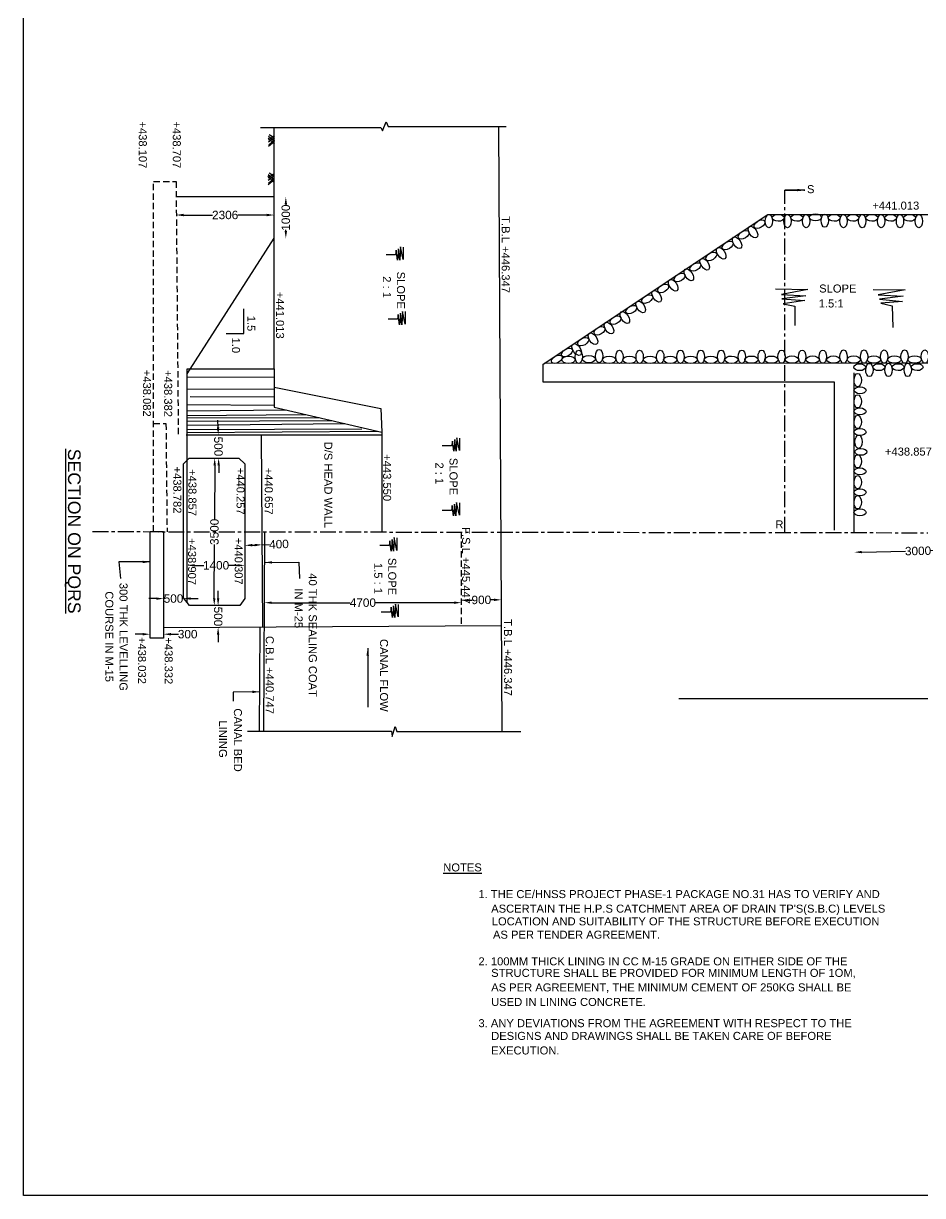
# Model space of a CAD drawing. Header units: millimetres. Extents: x 3597 to 113394, y 2246 to 47933.
# Drawn here: x 3597 to 24940, y 2246 to 30065 of the extents above; entities that cross this region are included whole.
import ezdxf

# ---------------------------------------------------------------- set-up
doc = ezdxf.new("R2010")
doc.units = ezdxf.units.MM
doc.header["$MEASUREMENT"] = 0
doc.linetypes.add('CENTER', pattern=[2, 1.25, -0.25, 0.25, -0.25])
doc.linetypes.add('DASHED', pattern=[0.75, 0.5, -0.25])
for name, color, linetype in [('DIM', 7, 'Continuous'), ('DWG', 7, 'Continuous'), ('TXT', 7, 'Continuous')]:
    doc.layers.add(name, color=color, linetype=linetype)
doc.styles.get("Standard").update_dxf_attribs({"font": 'arial.ttf'})
doc.dimstyles.new('Civil', dxfattribs={"dimtxt": 200, "dimasz": 175, "dimexe": 0.1, "dimexo": 0.0625, "dimgap": 0.09, "dimtad": 0, "dimdec": 0, "dimzin": 12, "dimdsep": 46, "dimtxsty": 'Standard', "dimcen": 0.1, "dimse1": 1, "dimse2": 1, "dimaunit": 1, "dimadec": 5, "dimazin": 2, "dimtfac": 1, "dimtdec": 0, "dimtofl": 0, "dimtmove": 0, "dimatfit": 3, "dimfxl": 1, "dimfrac": 1, "dimtolj": 1, "dimtzin": 0, "dimarcsym": 0})

# ---------------------------------------------------------------- blocks, each defined once
blk = doc.blocks.new('*D44')
at = {"layer": 'Defpoints', "color": 0, "transparency": 16777216}
for p in [(8134, 20299), (8142, 19748), (8228, 19750)]:
    blk.add_point(p, dxfattribs=at)
at = {"layer": 'DIM', "color": 0, "lineweight": -2, "transparency": 16777216}
for p, q in [((8217, 20475), (8214, 20650)), ((8231, 19575), (8234, 19400))]:
    blk.add_line(p, q, dxfattribs=at)
at = {"layer": 'DIM', "color": 0, "transparency": 16777216}
for points in [[(8246, 20476), (8188, 20475), (8220, 20300)], [(8260, 19575), (8202, 19574), (8228, 19750)]]:
    blk.add_solid(points, dxfattribs=at)
at = {"layer": 'DIM', "color": 0, "transparency": 16777216, "insert": (8224, 20025), "char_height": 200, "attachment_point": 5, "rotation": 270.8874}
blk.add_mtext('\\A1;500', dxfattribs=at)
blk = doc.blocks.new('*D45')
at = {"layer": 'Defpoints', "color": 0, "transparency": 16777216}
for p in [(8126, 19748), (8115, 16248), (8126, 16248)]:
    blk.add_point(p, dxfattribs=at)
at = {"layer": 'DIM', "color": 0, "lineweight": -2, "transparency": 16777216}
for p, q in [((8136, 19573), (8132, 18297)), ((8126, 16423), (8130, 17700))]:
    blk.add_line(p, q, dxfattribs=at)
at = {"layer": 'DIM', "color": 0, "transparency": 16777216}
for points in [[(8107, 19574), (8166, 19573), (8137, 19748)], [(8097, 16423), (8155, 16423), (8126, 16248)]]:
    blk.add_solid(points, dxfattribs=at)
at = {"layer": 'DIM', "color": 0, "transparency": 16777216, "insert": (8131, 17998), "char_height": 200, "attachment_point": 5, "rotation": 89.8129}
blk.add_mtext('\\A1;3500', dxfattribs=at)
blk = doc.blocks.new('*D46')
at = {"layer": 'Defpoints', "color": 0, "transparency": 16777216}
for p in [(8161, 16248), (8161, 15733), (8218, 15733)]:
    blk.add_point(p, dxfattribs=at)
at = {"layer": 'DIM', "color": 0, "lineweight": -2, "transparency": 16777216}
for p, q in [((8218, 16423), (8218, 16598)), ((8218, 15558), (8218, 15383))]:
    blk.add_line(p, q, dxfattribs=at)
at = {"layer": 'DIM', "color": 0, "transparency": 16777216}
for points in [[(8247, 16423), (8189, 16423), (8218, 16248)], [(8247, 15558), (8189, 15558), (8218, 15733)]]:
    blk.add_solid(points, dxfattribs=at)
at = {"layer": 'DIM', "color": 0, "transparency": 16777216, "insert": (8218, 15990), "char_height": 200, "attachment_point": 5, "rotation": 270.0189}
blk.add_mtext('\\A1;500', dxfattribs=at)
blk = doc.blocks.new('*D47')
at = {"layer": 'Defpoints', "color": 0, "transparency": 16777216}
for p in [(6602, 15474), (6924, 15569), (6924, 15474)]:
    blk.add_point(p, dxfattribs=at)
at = {"layer": 'DIM', "color": 0, "lineweight": -2, "transparency": 16777216}
for p, q in [((6427, 15569), (6252, 15569)), ((7099, 15569), (7274, 15569))]:
    blk.add_line(p, q, dxfattribs=at)
at = {"layer": 'DIM', "color": 0, "transparency": 16777216}
for points in [[(6427, 15598), (6427, 15539), (6602, 15569)], [(7099, 15598), (7099, 15539), (6924, 15569)]]:
    blk.add_solid(points, dxfattribs=at)
at = {"layer": 'DIM', "color": 0, "transparency": 16777216, "insert": (7495, 15569), "char_height": 200, "attachment_point": 5}
blk.add_mtext('\\A1;300', dxfattribs=at)
blk = doc.blocks.new('*D48')
at = {"layer": 'Defpoints', "color": 0, "transparency": 16777216}
for p in [(6924, 16432), (6924, 16414), (7394, 16433)]:
    blk.add_point(p, dxfattribs=at)
at = {"layer": 'DIM', "color": 0, "lineweight": -2, "transparency": 16777216}
for p, q in [((7569, 16416), (7744, 16416)), ((6749, 16413), (6574, 16413))]:
    blk.add_line(p, q, dxfattribs=at)
at = {"layer": 'DIM', "color": 0, "transparency": 16777216}
for points in [[(6749, 16442), (6749, 16384), (6924, 16414)], [(7569, 16445), (7569, 16387), (7394, 16415)]]:
    blk.add_solid(points, dxfattribs=at)
at = {"layer": 'DIM', "color": 0, "transparency": 16777216, "insert": (7159, 16414), "char_height": 200, "attachment_point": 5, "rotation": 0.1866}
blk.add_mtext('\\A1;500', dxfattribs=at)
blk = doc.blocks.new('*D49')
at = {"layer": 'Defpoints', "color": 0, "transparency": 16777216}
for p in [(9316, 16287), (13991, 16317), (13991, 16287)]:
    blk.add_point(p, dxfattribs=at)
at = {"layer": 'DIM', "color": 0, "lineweight": -2, "transparency": 16777216}
for p, q in [((9491, 16317), (11351, 16317)), ((13816, 16317), (11956, 16317))]:
    blk.add_line(p, q, dxfattribs=at)
at = {"layer": 'DIM', "color": 0, "transparency": 16777216}
for points in [[(9491, 16346), (9491, 16288), (9316, 16317)], [(13816, 16346), (13816, 16288), (13991, 16317)]]:
    blk.add_solid(points, dxfattribs=at)
at = {"layer": 'DIM', "color": 0, "transparency": 16777216, "insert": (11654, 16317), "char_height": 200, "attachment_point": 5}
blk.add_mtext('\\A1;4700', dxfattribs=at)
blk = doc.blocks.new('*D50')
at = {"layer": 'Defpoints', "color": 0, "transparency": 16777216}
for p in [(13991, 16317), (14942, 16385), (14942, 16325)]:
    blk.add_point(p, dxfattribs=at)
at = {"layer": 'DIM', "color": 0, "lineweight": -2, "transparency": 16777216}
for p, q in [((14166, 16379), (14246, 16380)), ((14767, 16384), (14687, 16383))]:
    blk.add_line(p, q, dxfattribs=at)
at = {"layer": 'DIM', "color": 0, "transparency": 16777216}
for points in [[(14166, 16408), (14166, 16350), (13991, 16378)], [(14766, 16413), (14767, 16355), (14942, 16385)]]:
    blk.add_solid(points, dxfattribs=at)
at = {"layer": 'DIM', "color": 0, "transparency": 16777216, "insert": (14466, 16382), "char_height": 200, "attachment_point": 5, "rotation": 0.4608}
blk.add_mtext('\\A1;900', dxfattribs=at)
blk = doc.blocks.new('*D51')
at = {"layer": 'Defpoints', "color": 0, "transparency": 16777216}
for p in [(7222, 25947), (9549, 25947), (9549, 25518)]:
    blk.add_point(p, dxfattribs=at)
at = {"layer": 'DIM', "color": 0, "lineweight": -2, "transparency": 16777216}
for p, q in [((7397, 25518), (8085, 25518)), ((9374, 25518), (8686, 25518))]:
    blk.add_line(p, q, dxfattribs=at)
at = {"layer": 'DIM', "color": 0, "transparency": 16777216}
for points in [[(7397, 25547), (7397, 25489), (7222, 25518)], [(9374, 25547), (9374, 25489), (9549, 25518)]]:
    blk.add_solid(points, dxfattribs=at)
at = {"layer": 'DIM', "color": 0, "transparency": 16777216, "insert": (8385, 25518), "char_height": 200, "attachment_point": 5}
blk.add_mtext('\\A1;2306', dxfattribs=at)
blk = doc.blocks.new('*D52')
at = {"layer": 'Defpoints', "color": 0, "transparency": 16777216}
for p in [(9549, 25947), (9549, 24965), (9825, 24965)]:
    blk.add_point(p, dxfattribs=at)
at = {"layer": 'DIM', "color": 0, "lineweight": -2, "transparency": 16777216}
for p, q in [((9825, 25772), (9825, 25745)), ((9825, 25140), (9825, 25167))]:
    blk.add_line(p, q, dxfattribs=at)
at = {"layer": 'DIM', "color": 0, "transparency": 16777216}
for points in [[(9796, 25772), (9855, 25772), (9825, 25947)], [(9796, 25140), (9855, 25140), (9825, 24965)]]:
    blk.add_solid(points, dxfattribs=at)
at = {"layer": 'DIM', "color": 0, "transparency": 16777216, "insert": (9825, 25456), "char_height": 200, "attachment_point": 5, "rotation": 90}
blk.add_mtext('\\A1;1000', dxfattribs=at)
blk = doc.blocks.new('*D53')
at = {"layer": 'Defpoints', "color": 0, "transparency": 16777216}
for p in [(7484, 17179), (8854, 17203), (8854, 17179)]:
    blk.add_point(p, dxfattribs=at)
at = {"layer": 'DIM', "color": 0, "lineweight": -2, "transparency": 16777216}
for p, q in [((7659, 17203), (7880, 17203)), ((8679, 17203), (8458, 17203))]:
    blk.add_line(p, q, dxfattribs=at)
at = {"layer": 'DIM', "color": 0, "transparency": 16777216}
for points in [[(7659, 17232), (7659, 17174), (7484, 17203)], [(8679, 17232), (8679, 17174), (8854, 17203)]]:
    blk.add_solid(points, dxfattribs=at)
at = {"layer": 'DIM', "color": 0, "transparency": 16777216, "insert": (8169, 17203), "char_height": 200, "attachment_point": 5}
blk.add_mtext('\\A1;1400', dxfattribs=at)
blk = doc.blocks.new('*D54')
at = {"layer": 'Defpoints', "color": 0, "transparency": 16777216}
for p in [(23312, 17980), (26336, 18040), (26345, 17576)]:
    blk.add_point(p, dxfattribs=at)
at = {"layer": 'DIM', "color": 0, "lineweight": -2, "transparency": 16777216}
for p, q in [((23496, 17519), (24535, 17540)), ((26170, 17572), (25132, 17551))]:
    blk.add_line(p, q, dxfattribs=at)
at = {"layer": 'DIM', "color": 0, "transparency": 16777216}
for points in [[(23496, 17548), (23497, 17490), (23321, 17515)], [(26170, 17601), (26171, 17543), (26345, 17576)]]:
    blk.add_solid(points, dxfattribs=at)
at = {"layer": 'DIM', "color": 0, "transparency": 16777216, "insert": (24833, 17545), "char_height": 200, "attachment_point": 5, "rotation": 1.1445}
blk.add_mtext('\\A1;3000', dxfattribs=at)
blk = doc.blocks.new('*D118')
at = {"layer": 'Defpoints', "color": 0, "transparency": 16777216}
for p in [(8854, 17654), (9263, 17691), (9264, 17669)]:
    blk.add_point(p, dxfattribs=at)
at = {"layer": 'DIM', "color": 0, "lineweight": -2, "transparency": 16777216}
for p, q in [((9028, 17683), (9088, 17685)), ((9263, 17691), (9438, 17697))]:
    blk.add_line(p, q, dxfattribs=at)
at = {"layer": 'DIM', "color": 0, "transparency": 16777216}
for points in [[(9027, 17712), (9029, 17653), (8854, 17676)], [(9087, 17714), (9089, 17656), (9263, 17691)]]:
    blk.add_solid(points, dxfattribs=at)
at = {"layer": 'DIM', "color": 0, "transparency": 16777216, "insert": (9662, 17705), "char_height": 200, "attachment_point": 5, "rotation": 2.0668}
blk.add_mtext('\\A1;400', dxfattribs=at)

msp = doc.modelspace()

# ---------------------------------------------------------------- linework, layer by layer
at = {"layer": 'DWG'}
for points in [[(9223.4, 27598.6), (12078.4, 27598.6), (12119.3, 27512.7), (12208.1, 27727.5), (12252.4, 27618.4), (15054.1, 27618.4)], [(9548.8, 25946.6), (9548.8, 27598.6)], [(14957.7, 13261.8), (14884.8, 27618.4)], [(9555.5, 27195.9), (9407.7, 27343.6)], [(9555.5, 27351.3), (9413.5, 27245.8)], [(9555.5, 27401.1), (9415.4, 27297.6)], [(9555.5, 27259.2), (9415.4, 27380)], [(9555.5, 27301.4), (9419.3, 27182.5)], [(9550.3, 27347.4), (9432.7, 27420.3)], [(9555.5, 27259.2), (9415.4, 27142.2)], [(9548.8, 26289.9), (9401, 26437.6)], [(9548.8, 26445.2), (9406.8, 26339.7)], [(9548.8, 26495.1), (9408.7, 26391.5)], [(9548.8, 26353.2), (9408.7, 26474)], [(9543.6, 26441.4), (9426, 26514.3)], [(22848, 18042.1), (22848, 21549.4), (15931.3, 21549.4), (15931.3, 21977.1), (21270.2, 25533.8), (26290, 25533.8), (26290, 26561.3), (27291.2, 26561.3)], [(26811.2, 26561.3), (26811.2, 22352.2), (34322.1, 20249), (34334.9, 19754.4), (26271.2, 22002.7), (15956.6, 21993.9)], [(9548.8, 26353.2), (9408.7, 26236.2)], [(9548.8, 26395.4), (9412.5, 26276.4)], [(9548.8, 21863.7), (9548.8, 25946.6), (7222.1, 25946.6)], [(7483.8, 21747.9), (9548.8, 24964.9)], [(12614.1, 24756.1), (12614.1, 24460), (12549.4, 24761.5), (12533.3, 24443.9), (12500.9, 24718.4), (12474, 24443.9), (12447, 24686.1), (12425.5, 24573.1), (12204.5, 24573.1)], [(21447.3, 23763.2), (22216.9, 23750), (21592.4, 23631.4), (22168.5, 23600.7), (21596.8, 23526), (22142.1, 23486.5), (21632, 23407.4), (21904.6, 23354.7), (21904.6, 22897.9)], [(23765.5, 23749.8), (24526.3, 23745.5), (23884.3, 23626.9), (24482.3, 23591.7), (23919.5, 23521.4), (24460.3, 23468.7), (23950.2, 23424.8), (24218.5, 23358.9), (24231.7, 22849.4)], [(8405.3, 22706.9), (8831.9, 22706.9), (8831.9, 23288.7)], [(12661.8, 23226.1), (12661.8, 22930), (12597.1, 23231.4), (12581, 22913.8), (12548.6, 23188.4), (12521.7, 22913.8), (12494.7, 23156.1), (12473.2, 23043), (12252.2, 23043)], [(7483.8, 16320.5), (7483.8, 21863.7), (9548.8, 21863.7), (9548.8, 20959.4), (12104.9, 20361), (12104.9, 17994.9)], [(23312.1, 21771.2), (23312.1, 17979.5)], [(7483.8, 21671.5), (9548.8, 21680.4)], [(9548.8, 21432.6), (12081.6, 20927.2), (12104.9, 20361)], [(7483.8, 21393.2), (9548.8, 21384.3)], [(7553.7, 21207.6), (9548.8, 21198.8)], [(7483.8, 21017.6), (9548.8, 21008.8)], [(7483.8, 20867.4), (9839.6, 20891.3)], [(7483.8, 20756.9), (10294.1, 20784.9)], [(7483.8, 20703.9), (10615.9, 20709.6)], [(7483.8, 20624.4), (10918.8, 20638.7)], [(7483.8, 20531.6), (11222.7, 20567.6)], [(7483.8, 20431.3), (11630.8, 20443.3)], [(7483.8, 20353.2), (11996.7, 20386.3)], [(7461.9, 20299.1), (12104.9, 20299.1)], [(9275.5, 15739.3), (9247.2, 20299.1)], [(13949.7, 20224.3), (13949.7, 19928.2), (13885, 20229.7), (13868.8, 19912.1), (13836.5, 20186.6), (13809.6, 19912.1), (13782.6, 20154.3), (13761, 20041.3), (13540.1, 20041.3)], [(7532.3, 19748.4), (8706.4, 19748.4), (8854.3, 19609.9), (8854.3, 16414.6), (8734.2, 16248.4), (7541.5, 16248.4), (7393.6, 16433.1), (7393.6, 19609.9), (7532.3, 19748.4)], [(13944.3, 18690), (13944.3, 18393.9), (13879.6, 18695.4), (13863.4, 18377.8), (13831.1, 18652.3), (13804.2, 18377.8), (13777.2, 18620), (13755.7, 18507), (13534.7, 18507)], [(9301.2, 13266.1), (9324.7, 17998.7)], [(12463.6, 17855.2), (12463.6, 17559.1), (12398.9, 17860.5), (12382.7, 17542.9), (12350.4, 17817.5), (12323.5, 17542.9), (12296.5, 17785.2), (12275, 17672.1), (12054, 17672.1)], [(12495.6, 16277.6), (12495.6, 15981.5), (12430.9, 16283), (12414.8, 15965.3), (12382.4, 16239.9), (12355.5, 15965.3), (12328.5, 16207.6), (12307, 16094.5), (12086, 16094.5)], [(6923.9, 15725.1), (14944.9, 15773.6)], [(9208, 15738.9), (9191.3, 13266.1)], [(26308.3, 14031.5), (19155, 14031.5)], [(8913.4, 13266.1), (12330.9, 13266.1), (12349, 13137.6), (12424.5, 13381.5), (12460, 13261.8), (15402.9, 13261.8)]]:
    msp.add_lwpolyline(points, dxfattribs=at)
at = {"layer": 'DWG', "linetype": 'DASHED', "ltscale": 300}
for points in [[(6685.7, 18004.3), (6685.7, 26312.8), (7218.9, 26312.8), (7272.1, 20262.1)], [(6685.7, 20567.9), (6979.2, 20567.9), (7005.9, 18001.8)], [(13991.3, 17992.3), (13991.3, 15767.8)]]:
    msp.add_lwpolyline(points, dxfattribs=at)
at = {"layer": 'DWG', "linetype": 'CENTER', "ltscale": 300}
for points in [[(21673.9, 17981.8), (21673.9, 26110.4), (22144.9, 26110.4)], [(5238.8, 18004.3), (102120.8, 17871.7)]]:
    msp.add_lwpolyline(points, dxfattribs=at)
at = {"layer": 'DWG'}
msp.add_lwpolyline([(6601.9, 18004.3), (6923.9, 18004.3), (6923.9, 15474), (6601.9, 15474)], close=True, dxfattribs=at)
for centre, major_axis, ratio in [((21069.3, 25298.6), (-122.7, -73.2), 0.5753701), ((21293.3, 25373.4), (-0.7, -157.5), 0.5499764), ((21512.3, 25451.8), (-142.9, 0.7), 0.5753701), ((21733.3, 25373.4), (-0.7, -157.5), 0.5499764), ((21955.1, 25451.8), (-142.9, 0.7), 0.5753701), ((22176.1, 25373.4), (-0.7, -157.5), 0.5499764), ((22397, 25462.9), (-142.9, 0.7), 0.5753701), ((22618, 25384.5), (-0.7, -157.5), 0.5499764), ((22842.6, 25451.8), (-142.9, 0.7), 0.5753701), ((23063.6, 25373.4), (-0.7, -157.5), 0.5499764), ((23288.2, 25451.8), (-142.9, 0.7), 0.5753701), ((23509.2, 25373.4), (-0.7, -157.5), 0.5499764), ((23736.6, 25451.8), (-142.9, 0.7), 0.5753701), ((23957.5, 25373.4), (-0.7, -157.5), 0.5499764), ((24183.8, 25451.8), (-142.9, 0.7), 0.5753701), ((24404.8, 25373.4), (-0.7, -157.5), 0.5499764), ((24632.2, 25451.8), (-142.9, 0.7), 0.5753701), ((24853.2, 25373.4), (-0.7, -157.5), 0.5499764), ((20692.1, 25047.3), (-122.7, -73.2), 0.5753701), ((20914.3, 25112.3), (86.7, -131.5), 0.5499764), ((20158.5, 24608.9), (86.7, -131.5), 0.5499764), ((20313.6, 24795.2), (-122.7, -73.2), 0.5753701), ((20537.1, 24861), (86.7, -131.5), 0.5499764), ((19769.4, 24349.6), (86.7, -131.5), 0.5499764), ((19924.4, 24535.9), (-122.7, -73.2), 0.5753701), ((19392.8, 24098.7), (86.7, -131.5), 0.5499764), ((19547.8, 24285), (-122.7, -73.2), 0.5753701), ((19018.8, 23849.6), (86.7, -131.5), 0.5499764), ((19173.8, 24035.9), (-122.7, -73.2), 0.5753701), ((18628.7, 23589.7), (86.7, -131.5), 0.5499764), ((18783.7, 23776), (-122.7, -73.2), 0.5753701), ((18027.9, 23272.5), (-122.7, -73.2), 0.5753701), ((18249.5, 23337.1), (86.7, -131.5), 0.5499764), ((18404.5, 23523.4), (-122.7, -73.2), 0.5753701), ((17651.3, 23021.6), (-122.7, -73.2), 0.5753701), ((17872.9, 23086.2), (86.7, -131.5), 0.5499764), ((17271.5, 22768.6), (-122.7, -73.2), 0.5753701), ((17496.3, 22835.3), (86.7, -131.5), 0.5499764), ((16885.3, 22511.3), (-122.7, -73.2), 0.5753701), ((17116.5, 22582.3), (86.7, -131.5), 0.5499764), ((16499.1, 22254), (-122.7, -73.2), 0.5753701), ((16730.3, 22325), (86.7, -131.5), 0.5499764), ((16777.7, 22151.5), (0.3, -157.5), 0.5499764), ((17262.3, 22170), (0.3, -157.5), 0.5499764), ((17744.1, 22152.3), (0.3, -157.5), 0.5499764), ((18224.8, 22152.7), (0.3, -157.5), 0.5499764), ((18714.9, 22153.1), (0.3, -157.5), 0.5499764), ((19193.9, 22153.6), (0.3, -157.5), 0.5499764), ((19678.5, 22154), (0.3, -157.5), 0.5499764), ((20158.8, 22154.4), (0.3, -157.5), 0.5499764), ((20649, 22154.8), (0.3, -157.5), 0.5499764), ((21121.1, 22155.2), (0.3, -157.5), 0.5499764), ((21594.5, 22155.6), (0.3, -157.5), 0.5499764), ((22081.9, 22156), (0.3, -157.5), 0.5499764), ((22573.8, 22156.4), (0.3, -157.5), 0.5499764), ((23066.7, 22156.8), (0.3, -157.5), 0.5499764), ((23551.3, 22157.2), (0.3, -157.5), 0.5499764), ((24030.3, 22157.7), (0.3, -157.5), 0.5499764), ((24514.1, 22158.1), (0.3, -157.5), 0.5499764), ((24995.9, 22158.5), (0.3, -157.5), 0.5499764), ((16258.7, 22093.9), (-122.7, -73.2), 0.5753701), ((16534.5, 22081), (157.5, -0.6), 0.5499764), ((17019, 22099.5), (157.5, -0.6), 0.5499764), ((17500.8, 22081.8), (157.5, -0.6), 0.5499764), ((17981.5, 22082.2), (157.5, -0.6), 0.5499764), ((18471.7, 22082.6), (157.5, -0.6), 0.5499764), ((18950.7, 22083.1), (157.5, -0.6), 0.5499764), ((19435.2, 22083.5), (157.5, -0.6), 0.5499764), ((19915.6, 22083.9), (157.5, -0.6), 0.5499764), ((20405.7, 22084.3), (157.5, -0.6), 0.5499764), ((20877.8, 22084.7), (157.5, -0.6), 0.5499764), ((21351.2, 22085.1), (157.5, -0.6), 0.5499764), ((21838.6, 22085.5), (157.5, -0.6), 0.5499764), ((22330.5, 22085.9), (157.5, -0.6), 0.5499764), ((22823.5, 22086.3), (157.5, -0.6), 0.5499764), ((23308, 22086.7), (157.5, -0.6), 0.5499764), ((23448.1, 21906.4), (-142.9, 0.7), 0.5753701), ((23677.3, 21840), (-0.7, -157.5), 0.5499764), ((23787, 22087.2), (157.5, -0.6), 0.5499764), ((23902, 21906.8), (-142.9, 0.7), 0.5753701), ((24131.3, 21840.4), (-0.7, -157.5), 0.5499764), ((24270.9, 22087.6), (157.5, -0.6), 0.5499764), ((24358.7, 21907.2), (-142.9, 0.7), 0.5753701), ((24588, 21840.7), (-0.7, -157.5), 0.5499764), ((24752.6, 22088), (157.5, -0.6), 0.5499764), ((24809.9, 21907.5), (-142.9, 0.7), 0.5753701), ((23400.2, 21599.7), (-0.7, -157.5), 0.5499764), ((23455, 21360), (-142.9, 0.7), 0.5753701), ((23400.2, 21095.5), (-0.7, -157.5), 0.5499764), ((23455, 20855.8), (-142.9, 0.7), 0.5753701), ((23400.2, 20607), (-0.7, -157.5), 0.5499764), ((23455, 20367.3), (-142.9, 0.7), 0.5753701), ((23421.8, 20136.4), (-0.7, -157.5), 0.5499764), ((23400.2, 19671.7), (-0.7, -157.5), 0.5499764), ((23476.6, 19896.7), (-142.9, 0.7), 0.5753701), ((23455, 19432), (-142.9, 0.7), 0.5753701), ((23400.2, 19177.2), (-0.7, -157.5), 0.5499764), ((23455, 18937.6), (-142.9, 0.7), 0.5753701), ((23400.2, 18700.7), (-0.7, -157.5), 0.5499764), ((23455, 18461), (-142.9, 0.7), 0.5753701)]:
    msp.add_ellipse(centre, major_axis=major_axis, ratio=ratio, dxfattribs=at)
at = {"layer": 'TXT'}
msp.add_lwpolyline([(113393.7, 2245.6), (3596.6, 2245.6), (3596.6, 44416.9), (113393.7, 44416.9)], close=True, dxfattribs=at)

# ---------------------------------------------------------------- texts
for s, height, p in [('+438.107', 190, (6335.3, 27739.4)), ('+438.707', 190, (7142.3, 27739.8)), ('T.B.L +446.347', 190, (14950.4, 25489.8)), ('2 : 1', 190, (12129.2, 24064.7)), ('SLOPE', 190, (12463, 24173.4)), ('+441.013', 190, (9593.7, 23696.9)), ('1.5', 190, (8910.6, 23127.3)), ('1.0', 190, (8546.3, 22609.3)), ('+438.082', 190, (6435, 21844.9)), ('+438.382', 190, (6937.3, 21838.5)), ('D/S HEAD WALL', 190, (10738.6, 20139)), ('%%USECTION ON PQRS', 300, (4653.9, 19969.9)), ('+443.550', 190, (12135, 19842)), ('+438.782', 190, (7155.4, 19549)), ('+438.857', 190, (7513.1, 19488)), ('+440.257', 190, (8656.1, 19519.6)), ('+440.657', 190, (9325.5, 19519.6)), ('2 : 1', 190, (13377.6, 19645)), ('SLOPE', 190, (13711.4, 19753.7)), ('F.S.L +445.447', 190, (14010, 18110)), ('+438.907', 190, (7505, 17849.7)), ('+440.307', 190, (8611.5, 17858.4)), ('SLOPE', 190, (12256.1, 17379.9)), ('40 THK SEALING COAT', 190, (10371.1, 17015)), ('1.5 : 1', 190, (11923.5, 17261.7)), ('300 THK LEVELLING', 190, (5877, 16787.9)), ('COURSE IN M-15', 190, (5539.8, 16587.6)), ('IN M-25', 190, (10033.5, 16656.5)), ('T.B.L +446.347', 190, (15004, 15925.7)), ('+438.032', 190, (6317.5, 15503.4)), ('+438.332', 190, (6948.3, 15495.2)), ('C.B.L +440.747', 190, (9348.7, 15527.6)), ('CANAL FLOW', 190, (12061.1, 15455.2)), ('CANAL BED', 190, (8592.3, 13808.4)), ('LINING', 190, (8237.8, 13523.3))]:
    msp.add_text(s, height=height, rotation=270, dxfattribs=at).set_placement(p)
for s, p in [('S', (22195.9, 26036.4)), ('+441.013', (23747.5, 25646.6)), ('SLOPE', (22486.3, 23678.8)), ('1.5:1', (22475.5, 23323.3)), ('+438.857', (24047, 19808.5)), ('R', (21446.3, 18080.2)), ('%%UNOTES', (13562.5, 9938.9)), ('1. THE CE/HNSS PROJECT PHASE-1 PACKAGE NO.31 HAS TO VERIFY AND', (14397.5, 9306)), ("ASCERTAIN THE H.P.S CATCHMENT AREA OF DRAIN TP'S(S.B.C) LEVELS", (14699.8, 8960.8)), ('LOCATION AND SUITABILITY OF THE STRUCTURE BEFORE EXECUTION', (14714.2, 8658.7)), ('AS PER TENDER AGREEMENT.', (14743, 8342.3)), ('2. 100MM THICK LINING IN CC M-15 GRADE ON EITHER SIDE OF THE', (14397.5, 7709.4)), ('STRUCTURE SHALL BE PROVIDED FOR MINIMUM LENGTH OF 1OM,', (14699.8, 7436.1)), ('AS PER AGREEMENT, THE MINIMUM CEMENT OF 250KG SHALL BE', (14699.8, 7090.9)), ('USED IN LINING CONCRETE.', (14699.8, 6745.6)), ('3. ANY DEVIATIONS FROM THE AGREEMENT WITH RESPECT TO THE', (14397.5, 6242.2)), ('DESIGNS AND DRAWINGS SHALL BE TAKEN CARE OF BEFORE', (14699.8, 5940.1)), ('EXECUTION.', (14699.8, 5594.9))]:
    msp.add_text(s, height=190, dxfattribs=at).set_placement(p)

# ---------------------------------------------------------------- dimensions: what is measured, and where the dimension line sits
at = {"layer": 'DIM'}
for p1, p2, distance, text, picture, middle in [((7222.1, 25946.6), (9548.8, 25946.6), -428.3, '2306', '*D51', (8385.4, 25518.3)), ((9548.8, 25946.6), (9548.8, 24964.9), 276.6, '1000', '*D52', (9825.4, 25455.7)), ((8133.9, 20299.1), (8142.5, 19748.4), 85.9, '500', '*D44', (8224.1, 20025.1)), ((8854.3, 17654.2), (9263.5, 17668.9), 22, '400', '*D118', (9662.2, 17705.4)), ((23312.1, 17979.5), (26335.9, 18039.9), -464.3, '3000', '*D54', (24833.3, 17545.5)), ((7483.8, 17179.1), (8854.3, 17179.1), 23.9, '1400', '*D53', (8169.1, 17203.1)), ((7393.6, 16433.1), (6923.9, 16431.6), 17.9, '500', '*D48', (7158.8, 16414.4)), ((8160.6, 16248.4), (8160.8, 15732.6), 57.2, '500', '*D46', (8217.9, 15990.5)), ((9316.2, 16287), (13991.3, 16287), 30.1, '4700', '*D49', (11653.8, 16317.1)), ((13991.3, 16317.1), (14942.1, 16324.8), 60.6, '900', '*D50', (14466.2, 16381.5)), ((6601.9, 15474), (6923.9, 15474), 94.6, '300', '*D47', (7494.5, 15568.6))]:
    dim = msp.add_aligned_dim(p1=p1, p2=p2, distance=distance, text=text, dimstyle='Civil', dxfattribs=at)
    dim.commit()
    dim.dimension.update_dxf_attribs({"geometry": picture, "text_midpoint": middle})
dim = msp.add_aligned_dim(p1=(8126.3, 19748.4), p2=(8114.9, 16248.4), distance=10.7, dimstyle='Civil', dxfattribs=at)
dim.commit()
dim.dimension.update_dxf_attribs({"geometry": '*D45', "text_midpoint": (8131.3, 17998.4)})

# ---------------------------------------------------------------- leaders
at = {"layer": 'TXT'}
for points in [[(22144.9, 26110.4), (21673.9, 26110.4)], [(6601.9, 17283.6), (5863.3, 17283.6), (5900.4, 16888.2)], [(9324.7, 17271), (10137.7, 17280.9), (10147.6, 16893.9)], [(11768.6, 15238), (11768.6, 13840.2)], [(9208, 14202.5), (8576.7, 14193.9), (8576.7, 13977.9)]]:
    msp.add_leader(points, dimstyle='Civil', override={"dimgap": 0.09, "dimtad": 0}, dxfattribs=at)

doc.saveas('drawing.dxf')
